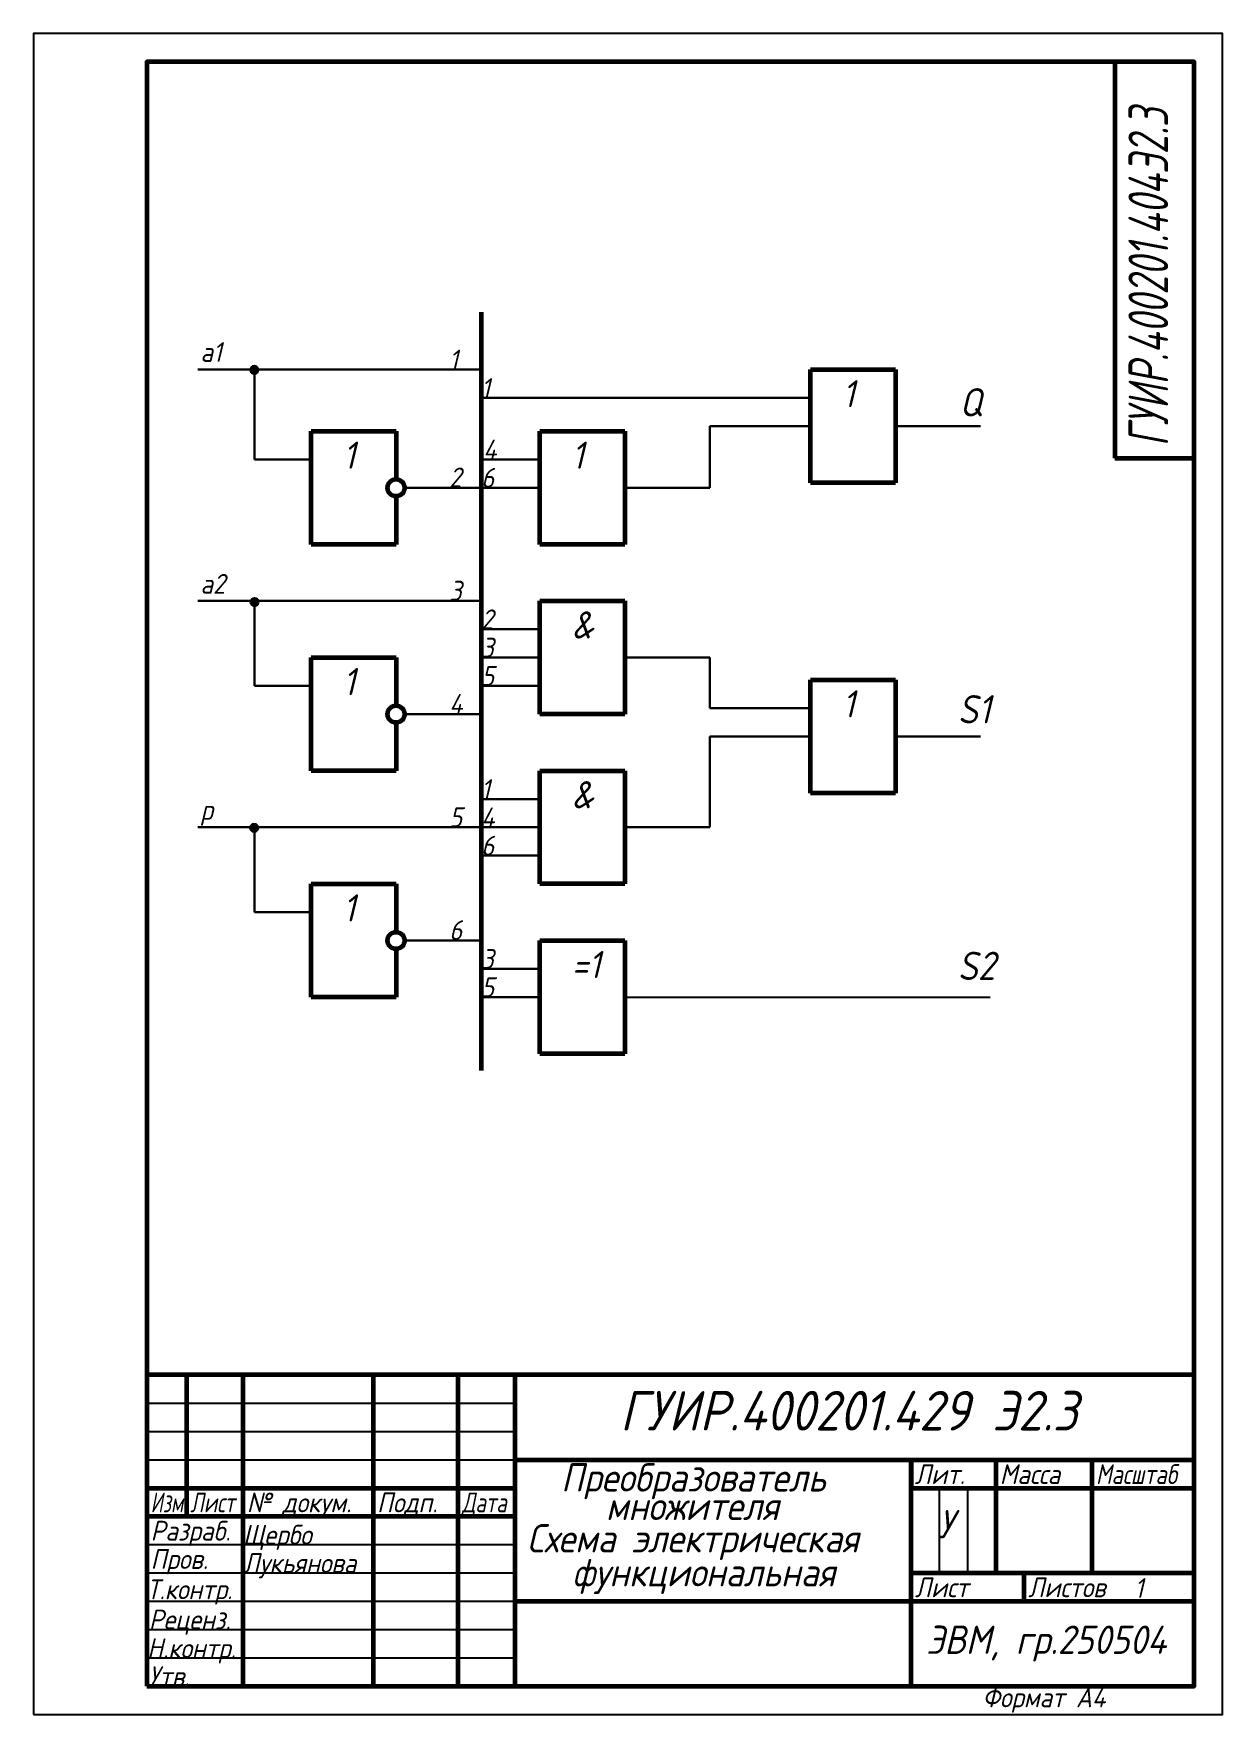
# Model space of a CAD drawing. Header units: millimetres. Extents: x 0 to 210, y 0 to 297.
import ezdxf

# ---------------------------------------------------------------- set-up
doc = ezdxf.new("R2010")
doc.units = ezdxf.units.MM
doc.header["$LTSCALE"] = 0.5
doc.layers.get('0').update_dxf_attribs({"lineweight": 60})
doc.layers.get('Defpoints').update_dxf_attribs({"color": 5})
doc.layers.add('4-текст', color=7, linetype='Continuous', true_color=0x00ad00)
for name, color, linetype, lineweight in [('линии связи', 7, 'Continuous', 30), ('линия связи', 7, 'Continuous', 30), ('рамка', 7, 'Continuous', 60)]:
    doc.layers.add(name, color=color, linetype=linetype, lineweight=lineweight)
doc.styles.get("Standard").update_dxf_attribs({"font": 'ISOCPEUI.TTF', "width": 0.9})

msp = doc.modelspace()

# ---------------------------------------------------------------- hatches: boundary and pattern name
at = {"layer": 'линии связи'}
h = msp.add_hatch(color=256, dxfattribs=at)
h.dxf.hatch_style = 1
h.paths.add_polyline_path([(39.69, 237.57, 1), (38.29, 237.57, 1)])
h = msp.add_hatch(color=256, dxfattribs=at)
h.dxf.hatch_style = 1
h.paths.add_polyline_path([(39.73, 196.56, 1), (38.33, 196.56, 1)])
h = msp.add_hatch(color=256, dxfattribs=at)
h.dxf.hatch_style = 1
h.paths.add_polyline_path([(39.66, 156.66, 1), (38.26, 156.66, 1)])

# ---------------------------------------------------------------- linework, layer by layer
for p, q in [((79.06, 247.76), (79.06, 113.75)), ((137.25, 237.62), (152.25, 237.62)), ((137.25, 217.62), (137.25, 237.62)), ((152.25, 237.62), (152.25, 229.12)), ((152.25, 229.12), (152.25, 217.62)), ((49.02, 226.75), (64.02, 226.75)), ((49.02, 206.75), (49.02, 226.75)), ((64.02, 226.75), (64.02, 218.25)), ((89.42, 226.75), (104.42, 226.75)), ((89.42, 206.75), (89.42, 226.75)), ((104.42, 226.75), (104.42, 218.25)), ((104.42, 218.25), (104.42, 206.75)), ((152.25, 217.62), (137.25, 217.62)), ((64.02, 215.25), (64.02, 206.75)), ((64.02, 206.75), (49.02, 206.75)), ((104.42, 206.75), (89.42, 206.75)), ((89.42, 196.75), (104.42, 196.75)), ((89.42, 176.75), (89.42, 196.75)), ((104.42, 196.75), (104.42, 188.25)), ((104.42, 188.25), (104.42, 176.75)), ((49.02, 186.75), (64.02, 186.75)), ((49.02, 166.75), (49.02, 186.75)), ((64.02, 186.75), (64.02, 178.25)), ((137.25, 182.81), (152.25, 182.81)), ((137.25, 162.81), (137.25, 182.81)), ((152.25, 182.81), (152.25, 174.31)), ((64.02, 175.25), (64.02, 166.75)), ((104.42, 176.75), (89.42, 176.75)), ((152.25, 174.31), (152.25, 162.81)), ((64.02, 166.75), (49.02, 166.75)), ((89.42, 166.75), (104.42, 166.75)), ((89.42, 146.75), (89.42, 166.75)), ((104.42, 166.75), (104.42, 158.25)), ((152.25, 162.81), (137.25, 162.81)), ((104.42, 158.25), (104.42, 146.75)), ((49.02, 146.75), (64.02, 146.75)), ((49.02, 126.75), (49.02, 146.75)), ((64.02, 146.75), (64.02, 138.25)), ((104.42, 146.75), (89.42, 146.75)), ((89.42, 136.75), (104.42, 136.75)), ((89.42, 116.75), (89.42, 136.75)), ((104.42, 136.75), (104.42, 128.25)), ((64.02, 135.25), (64.02, 126.75)), ((104.42, 128.25), (104.42, 116.75)), ((64.02, 126.75), (49.02, 126.75)), ((104.42, 116.75), (89.42, 116.75))]:
    msp.add_line(p, q)
for centre in [(64.02, 216.75), (64.02, 176.75), (64.02, 136.75)]:
    msp.add_circle(centre, 1.5)
at = {"layer": 'Defpoints'}
msp.add_lwpolyline([(0, 0), (210, 0), (210, 297), (0, 297)], close=True, dxfattribs=at)
at = {"layer": 'линии связи'}
for centre in [(38.99, 237.57), (39.03, 196.56), (38.96, 156.66)]:
    msp.add_circle(centre, 0.7, dxfattribs=at)
at = {"layer": 'линия связи'}
for p, q in [((29, 237.65), (79.06, 237.65)), ((38.99, 237.57), (39.02, 221.75)), ((137.25, 232.62), (79.06, 232.62)), ((119.46, 216.75), (119.46, 227.62)), ((119.46, 227.62), (127.25, 227.62)), ((137.25, 227.62), (127.25, 227.62)), ((152.25, 227.62), (167.29, 227.62)), ((49.02, 221.75), (39.02, 221.75)), ((89.42, 221.75), (79.06, 221.75)), ((65.52, 216.75), (79.06, 216.75)), ((89.42, 216.75), (79.06, 216.75)), ((104.42, 216.75), (119.46, 216.75)), ((29, 196.75), (79.06, 196.75)), ((39.02, 196.75), (39.02, 181.75)), ((89.42, 191.75), (79.06, 191.75)), ((89.42, 186.75), (79.06, 186.75)), ((104.42, 186.75), (119.46, 186.75)), ((119.46, 186.75), (119.46, 177.81)), ((49.02, 181.75), (39.02, 181.75)), ((89.42, 181.75), (79.06, 181.75)), ((65.52, 176.75), (79.06, 176.75)), ((119.46, 177.81), (127.25, 177.81)), ((137.25, 177.81), (127.25, 177.81)), ((119.46, 156.75), (119.46, 172.81)), ((119.46, 172.81), (127.25, 172.81)), ((137.25, 172.81), (127.25, 172.81)), ((152.25, 172.81), (167.29, 172.81)), ((89.42, 161.75), (79.06, 161.75)), ((29, 156.75), (79.06, 156.75)), ((39.02, 156.75), (39.02, 141.75)), ((89.42, 156.75), (79.06, 156.75)), ((104.42, 156.75), (119.46, 156.75)), ((89.42, 151.75), (79.06, 151.75)), ((49.02, 141.75), (39.02, 141.75)), ((65.52, 136.75), (79.06, 136.75)), ((89.42, 131.75), (79.06, 131.75)), ((89.42, 126.75), (79.06, 126.75)), ((104.42, 126.75), (168.99, 126.66))]:
    msp.add_line(p, q, dxfattribs=at)
at = {"layer": 'рамка'}
for p, q in [((191, 292), (191, 222)), ((191, 222), (205, 222)), ((155, 45), (155, 40))]:
    msp.add_line(p, q, dxfattribs=at)
at = {"layer": 'рамка', "lineweight": 60}
for p, q in [((205, 60), (20, 60)), ((27, 60), (27, 35)), ((37, 5), (37, 60)), ((60, 60), (60, 5)), ((75, 5), (75, 60)), ((85, 60), (85, 5)), ((85, 45), (205, 45)), ((155, 5), (155, 45)), ((170, 45), (170, 25)), ((187, 25), (187, 45)), ((20, 40), (85, 40)), ((155, 40), (205, 40)), ((20, 35), (85, 35)), ((155, 25), (205, 25)), ((175, 20), (175, 25)), ((85, 20), (205, 20))]:
    msp.add_line(p, q, dxfattribs=at)
at = {"layer": 'рамка', "lineweight": -3}
for p, q in [((20, 55), (85, 55)), ((20, 50), (85, 50)), ((20, 45), (85, 45)), ((160, 25), (160, 40)), ((165, 40), (165, 25)), ((20, 30), (85, 30)), ((20, 25), (85, 25)), ((20, 20), (85, 20)), ((20, 15), (85, 15)), ((20, 10), (85, 10))]:
    msp.add_line(p, q, dxfattribs=at)
at = {"layer": 'рамка', "lineweight": 60}
msp.add_lwpolyline([(20, 5), (205, 5), (205, 292), (20, 292)], close=True, dxfattribs=at)

# ---------------------------------------------------------------- texts
at = {"layer": '4-текст', "width": 0.7}
msp.add_text('ГУИР.400201.404Э2.3', height=7, rotation=90, dxfattribs=at).set_placement((200.41, 224.06))
at = {"layer": '4-текст', "width": 0.9}
for s, height, p in [('1', 3.5, (73.41, 237.65)), ('1', 3.5, (79.06, 232.62)), ('4', 3.5, (79.41, 221.75)), ('2', 3.5, (73.41, 216.83)), ('6', 3.5, (79.06, 216.75)), ('3', 3.5, (73.41, 196.8)), ('2', 3.5, (79.06, 191.75)), ('3', 3.5, (79.06, 186.75)), ('5', 3.5, (79.06, 181.75)), ('4', 3.5, (73.41, 176.8)), ('1', 3.5, (79.06, 161.75)), ('5', 3.5, (73.41, 156.79)), ('4', 3.5, (79.06, 156.75)), ('6', 3.5, (79.06, 151.75)), ('6', 3.5, (73.41, 136.83)), ('3', 3.5, (79.06, 131.75)), ('5', 3.5, (79.06, 126.75)), ('ГУИР.400201.429 Э2.3', 7, (103.58, 50.16)), ('Преобразователь', 5, (93.17, 39.37)), ('множителя', 5, (101.08, 34.33)), ('У', 5, (159.81, 31.11)), ('Щербо', 3.5, (37, 30)), ('Схема электрическая', 5, (87.16, 28.62)), ('Лукьянова', 3.5, (37, 25)), ('функциональная', 5, (95.16, 22.62)), ('Т.контр.', 3.5, (20, 20.35)), ('1', 3.5, (194.48, 20.58)), ('Реценз.', 3.5, (20.36, 15.02)), ('ЭВМ, гр.250504', 5, (157.67, 10.69)), ('Н.контр.', 3.5, (20.06, 9.95)), ('Утв.', 3.5, (20.28, 5))]:
    msp.add_text(s, height=height, dxfattribs=at).set_placement(p)
at = {"layer": '4-текст', "lineweight": -3}
for s, width, p in [('Лит.', 0.9, (155.67, 40.7)), ('Масса', 0.9, (170.67, 40.7)), ('Масштаб', 0.8, (187.67, 40.7)), ('Изм.', 0.7, (20.67, 35.7)), ('Лист', 0.75, (27.67, 35.7)), ('№ докум.', 0.9, (37.67, 35.7)), ('Подп.', 0.9, (60.67, 35.7)), ('Дата', 0.75, (75.67, 35.7)), ('Разраб.', 0.9, (20.67, 30.7)), ('Пров.', 0.9, (20.67, 25.7)), ('Лист', 0.9, (155.67, 20.7)), ('Листов', 0.9, (175.67, 20.7))]:
    msp.add_text(s, height=3.5, dxfattribs=dict(at, width=width)).set_placement(p)
at = {"layer": '4-текст', "char_height": 3.5, "attachment_point": 1}
for s, insert in [('\\A1;{\\fISOCPEUR|b0|i1|c204|p34;а\\H1x;1}', (29.46, 242.49)), ('\\A1;{\\fISOCPEUR|b0|i1|c204|p34;а\\H1x;2}', (29.46, 201.52)), ('\\A1;p', (29.46, 161.59))]:
    msp.add_mtext_dynamic_manual_height_columns(s, width=0.0121, gutter_width=25, heights=[0], dxfattribs=dict(at, insert=insert))
at = {"layer": '4-текст', "char_height": 5, "attachment_point": 1}
for s, insert in [('Q', (163.55, 234.36)), ('\\A1;S{\\fISOCPEUR|b0|i1|c204|p34;1}', (163.27, 180.11)), ('\\A1;S{\\fISOCPEUR|b0|i1|c204|p34;2}', (163.24, 134.77))]:
    msp.add_mtext(s, dxfattribs=dict(at, insert=insert))
at = {"layer": 'линия связи', "char_height": 5, "attachment_point": 1}
for s, insert in [('{\\H0.95833x;1}', (142.91, 235.77)), ('{\\H0.95833x;1}', (54.67, 224.9)), ('{\\H0.95833x;1}', (95.07, 224.9)), ('{\\H0.95833x;&}', (95.07, 194.9)), ('{\\H0.95833x;1}', (54.67, 184.9)), ('{\\H0.95833x;1}', (142.91, 180.96)), ('{\\H0.95833x;&}', (95.07, 164.9)), ('{\\H0.95833x;1}', (54.67, 144.9)), ('{\\H0.95833x;=1}', (95.07, 134.9))]:
    msp.add_mtext(s, dxfattribs=dict(at, insert=insert))
at = {"layer": 'рамка', "lineweight": -3, "width": 0.9}
msp.add_text('Формат А4', height=3.5, dxfattribs=at).set_placement((167.6, 1.25))

doc.saveas('drawing.dxf')
